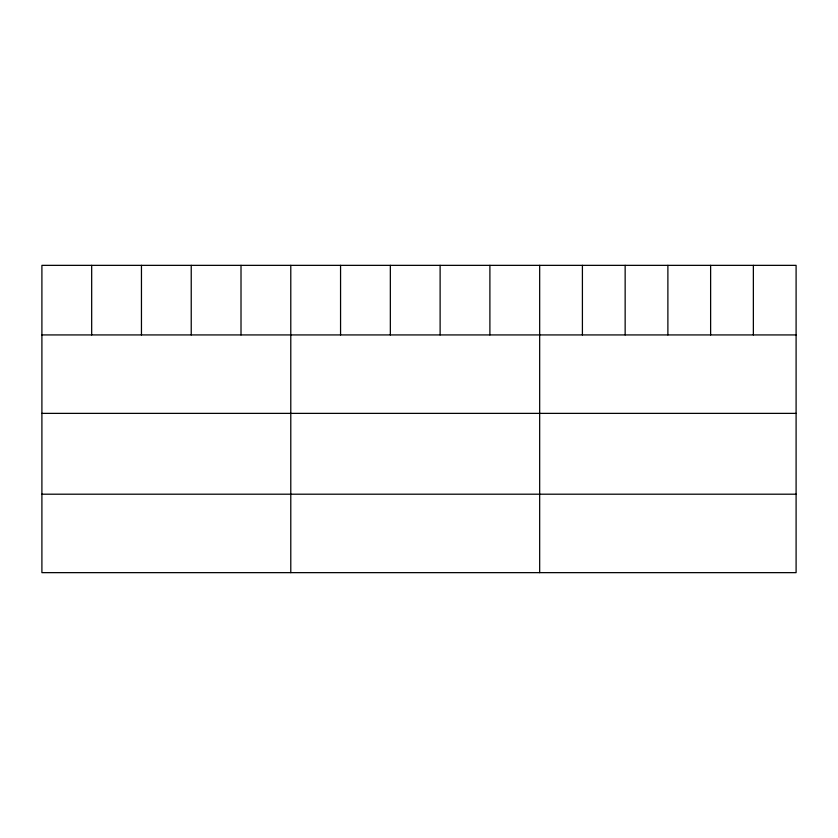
<?xml version="1.0" encoding="UTF-8"?>
<svg xmlns="http://www.w3.org/2000/svg" width="838" height="838" viewBox="0 0 838 838"><rect width="100%" height="100%" fill="white"/><g stroke="black" fill="none" stroke-linecap="round" stroke-linejoin="round"><path stroke-width="1.26" d="M796.1 334.928L796.1 572.647L41.9 572.647L41.9 265.353L796.1 265.353L796.1 334.928L41.9 334.928M41.9 413.375L796.1 413.375M41.9 494.2L796.1 494.2M753.362 265.353L753.362 334.928M710.624 265.353L710.624 334.928M667.886 265.353L667.886 334.928M625.148 265.353L625.148 334.928M582.41 265.353L582.41 334.928M539.672 265.353L539.672 572.647M489.895 265.353L489.895 334.928M440.118 265.353L440.118 334.928M390.34 265.353L390.34 334.928M340.563 265.353L340.563 334.928M290.786 265.353L290.786 572.647M241.009 265.353L241.009 334.928M191.232 265.353L191.232 334.928M141.454 265.353L141.454 334.928M91.677 265.353L91.677 334.928"/></g></svg>
